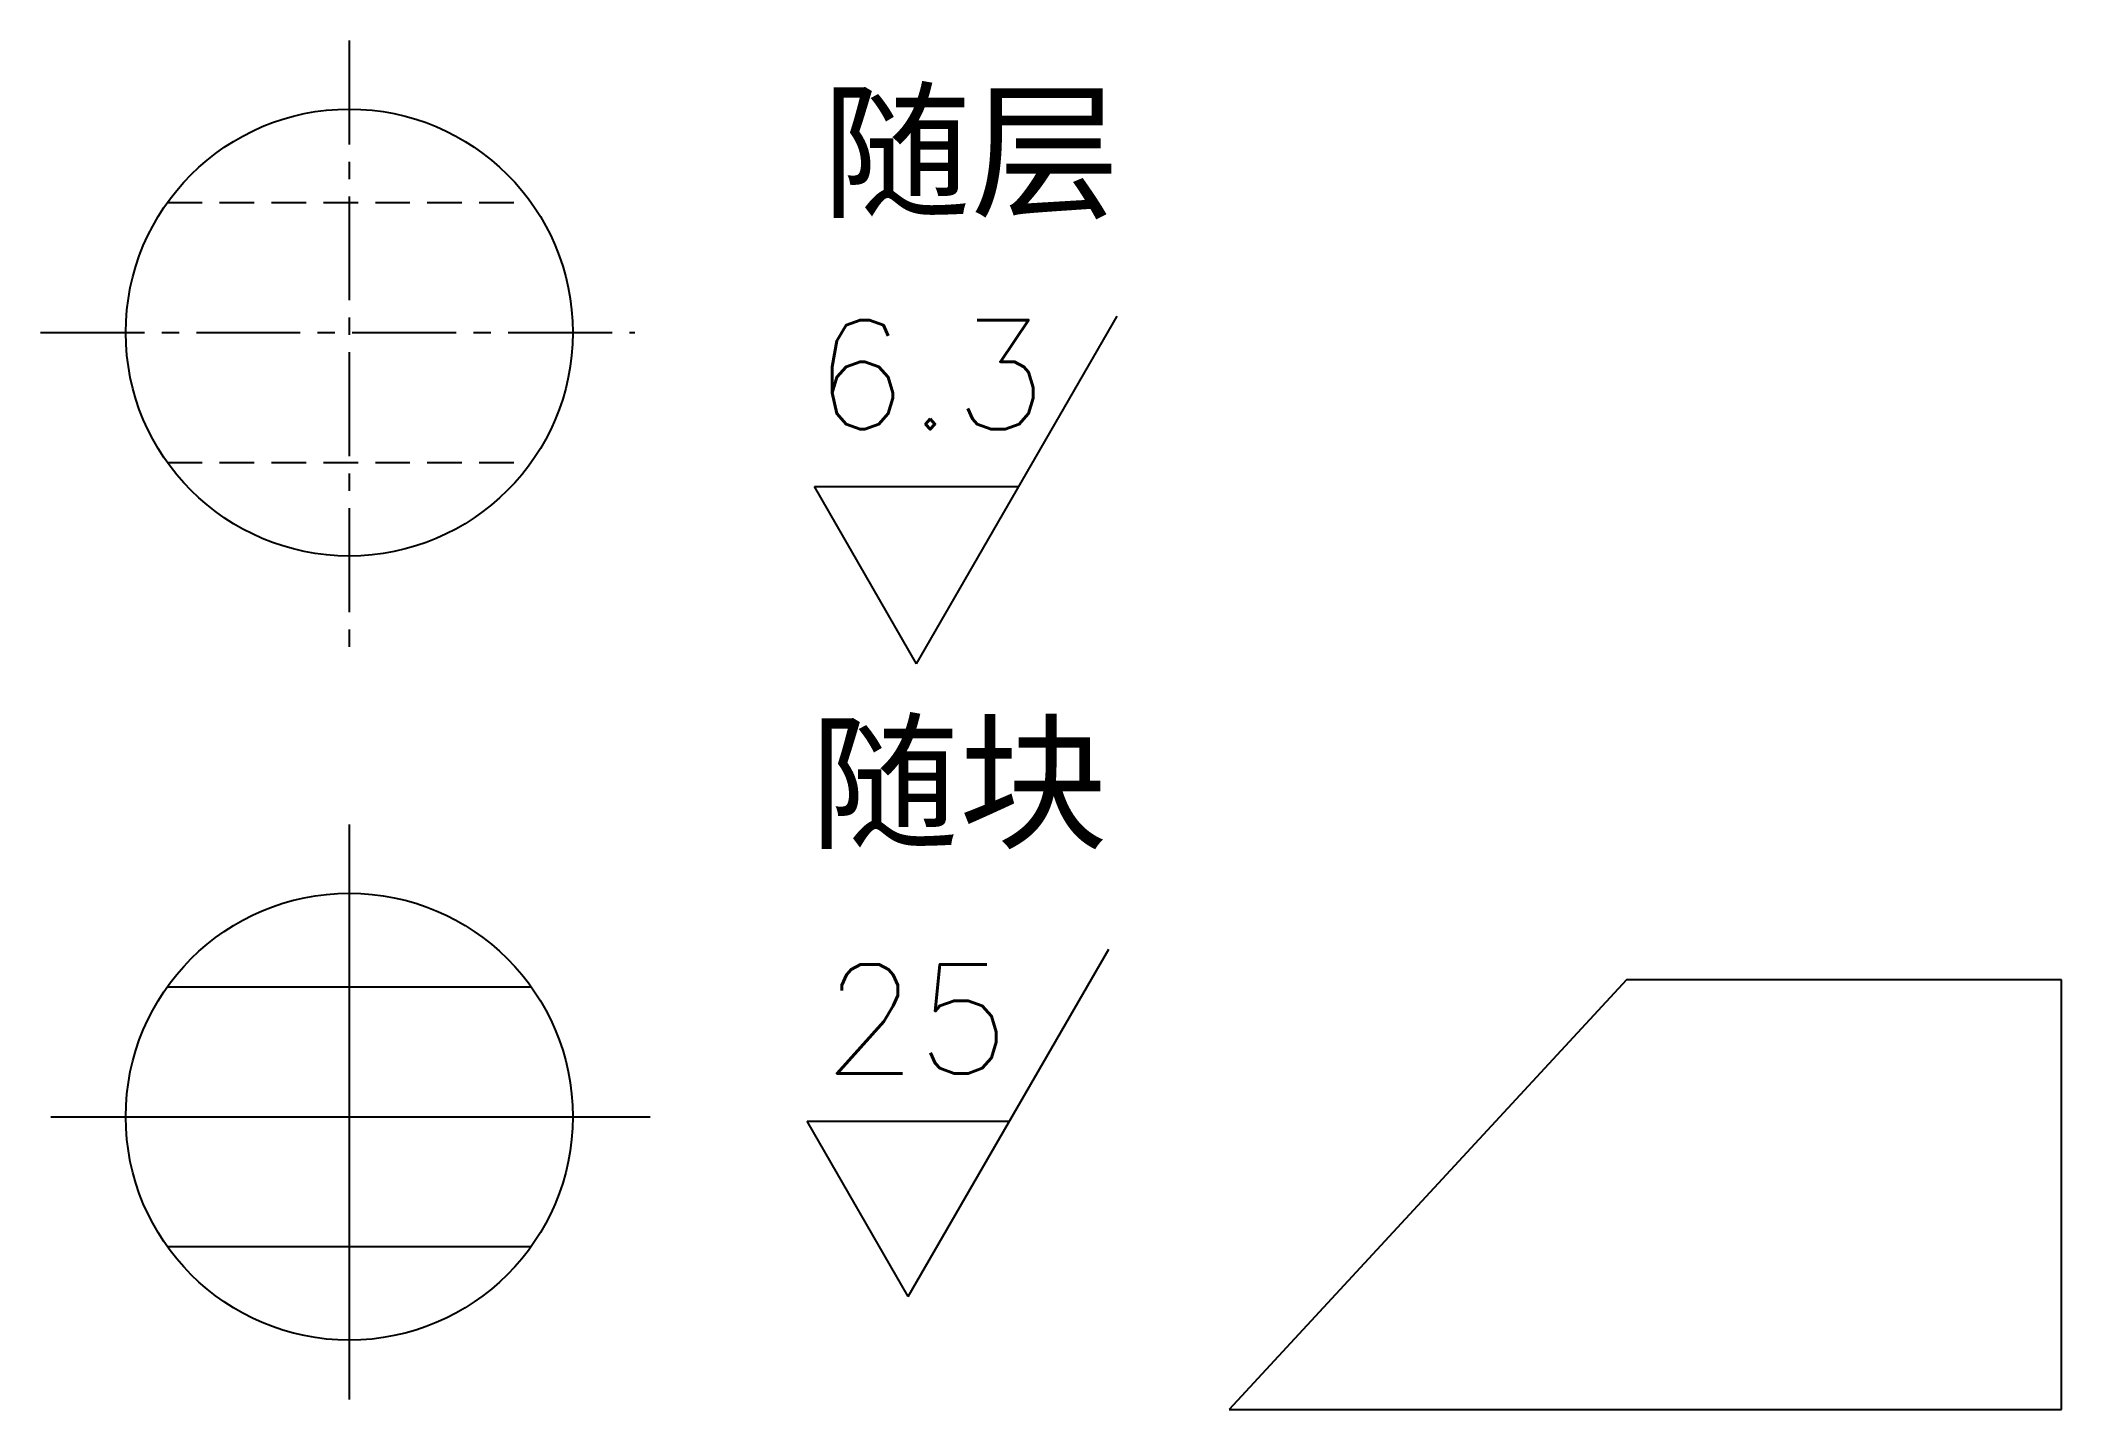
# Model space of a CAD drawing. Header units: millimetres. Extents: x 29 to 399, y 42 to 293.
import ezdxf

# ---------------------------------------------------------------- set-up
doc = ezdxf.new("R2010")
doc.units = ezdxf.units.MM
doc.linetypes.add('CENTER2', pattern=[28.575, 19.05, -3.175, 3.175, -3.175])
doc.linetypes.add('DASHED2', pattern=[9.525, 6.35, -3.175])
for name, color, linetype in [('图层1', 7, 'Continuous'), ('图层2', 1, 'CENTER2'), ('图层3', 5, 'DASHED2')]:
    doc.layers.add(name, color=color, linetype=linetype)
doc.styles.add('样式 1', font='txt.shx', dxfattribs={"bigfont": 'gbcbig.shx'})
doc.styles.add('样式 2', font='simsun.ttf')

msp = doc.modelspace()

# ---------------------------------------------------------------- linework, layer by layer
for p, q in [((189.14, 178.75), (225.92, 242.45)), ((189.14, 178.75), (170.41, 211.2)), ((170.41, 211.2), (207.88, 211.2))]:
    msp.add_line(p, q)
at = {"color": 0, "linetype": 'ByBlock', "lineweight": -2}
for p, q in [((187.6, 62.75), (224.38, 126.45)), ((187.6, 62.75), (169.06, 94.87)), ((169.06, 94.87), (206.14, 94.87))]:
    msp.add_line(p, q, dxfattribs=at)
at = {"layer": '图层1'}
for p, q in [((319.23, 120.83), (246.41, 42.04)), ((398.98, 120.83), (319.23, 120.83)), ((398.98, 42.04), (398.98, 120.83)), ((246.41, 42.04), (398.98, 42.04))]:
    msp.add_line(p, q, dxfattribs=at)
msp.add_circle((85.17, 239.44), 40.96, dxfattribs=at)
at = {"layer": '图层1', "color": 0, "linetype": 'ByBlock', "lineweight": -2}
msp.add_circle((85.17, 95.72), 40.96, dxfattribs=at)
at = {"layer": '图层2'}
for p, q in [((85.17, 292.98), (85.17, 179.09)), ((28.57, 239.44), (137.51, 239.44))]:
    msp.add_line(p, q, dxfattribs=at)
at = {"layer": '图层2', "color": 0, "linetype": 'ByBlock', "lineweight": -2}
for p, q in [((85.17, 149.26), (85.17, 43.87)), ((30.45, 95.72), (140.32, 95.72))]:
    msp.add_line(p, q, dxfattribs=at)
at = {"layer": '图层3'}
for p, q in [((51.85, 263.27), (118.49, 263.27)), ((51.85, 215.62), (118.49, 215.62))]:
    msp.add_line(p, q, dxfattribs=at)
at = {"layer": '图层3', "color": 0, "linetype": 'ByBlock', "lineweight": -2}
for p, q in [((51.85, 119.54), (118.49, 119.54)), ((51.85, 71.9), (118.49, 71.9))]:
    msp.add_line(p, q, dxfattribs=at)

# ---------------------------------------------------------------- texts
at = {"color": 1, "linetype": 'ByBlock', "lineweight": -2, "style": '样式 2'}
for s, p in [('随层', (171.81, 262.62)), ('随块', (169.61, 146.96))]:
    msp.add_text(s, height=20, dxfattribs=at).set_placement(p)
at = {"style": '样式 1'}
msp.add_text('6.3', height=20, dxfattribs=at).set_placement((170.22, 221.72))
at = {"color": 0, "linetype": 'ByBlock', "lineweight": -2, "style": '样式 1'}
msp.add_text('25', height=20, dxfattribs=at).set_placement((172, 103.64))

doc.saveas('drawing.dxf')
